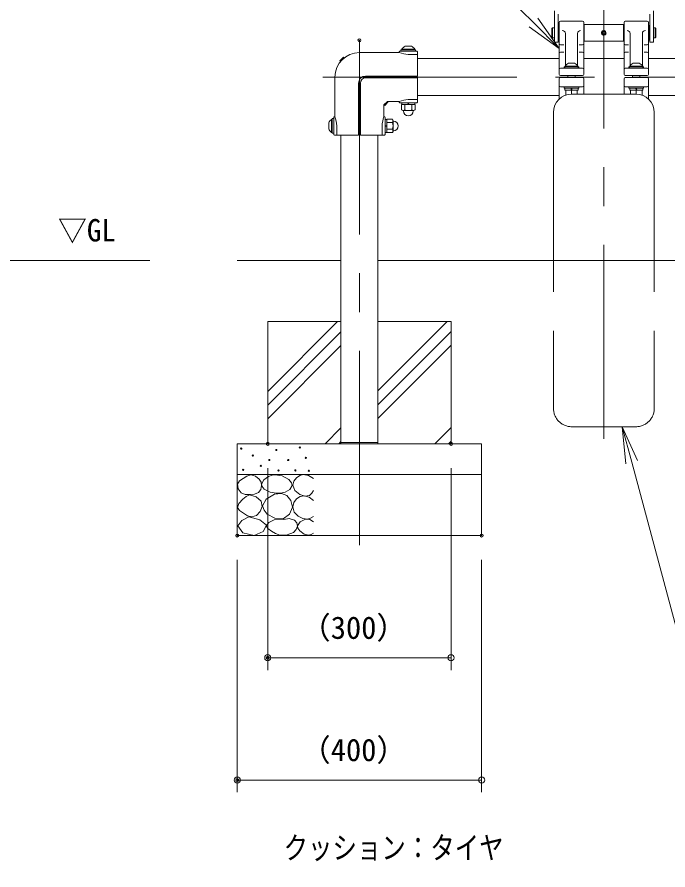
# Model space of a CAD drawing. Units: millimetres at full size, sheet at 1:10; details may follow other scales. Extents: x 5 to 8405, y -5 to 5945.
# Drawn here: x 4327 to 5392, y 1278 to 2673 of the extents above; entities that cross this region are included whole.
import ezdxf
from ezdxf.enums import TextEntityAlignment as Align

# ---------------------------------------------------------------- set-up
doc = ezdxf.new("R2010")
doc.units = ezdxf.units.MM
doc.header["$LTSCALE"] = 10
doc.header["$PDMODE"] = 32
doc.header["$PDSIZE"] = 5
doc.linetypes.add('USER1', pattern=[19.05, 12.7, -6.35])
doc.linetypes.add('USER2', pattern=[50.8, 31.75, -6.35, 6.35, -6.35])
doc.layers.add('LY_5', color=7, linetype='Continuous', lineweight=0)
doc.layers.add('LY_6', color=7, linetype='Continuous', lineweight=0)
doc.styles.add('ＭＳ ゴシック', font='')
doc.styles.get('ＭＳ ゴシック').set_extended_font_data('MS Gothic')

# ---------------------------------------------------------------- blocks, each defined once
blk = doc.blocks.new('-002-MS_3')
at = {"color": 7, "linetype": 'Continuous', "lineweight": 0}
for p, q in [((22.45, 99.4), (15.99, 96.86)), ((29.91, 96.94), (22.45, 99.4)), ((56.97, 98.88), (51.33, 96.79)), ((61.87, 99.49), (56.97, 98.88)), ((73.64, 97.86), (61.87, 99.49)), ((84.31, 91.65), (73.64, 97.86)), ((102.27, 97.95), (97.12, 94.25)), ((107.89, 99.64), (102.27, 97.95)), ((116.57, 98.15), (107.89, 99.64)), ((125, 93.3), (116.57, 98.15)), ((3.92, 89.34), (0.27, 83.88)), ((0.27, 83.88), (1.28, 76.29)), ((9.77, 93.38), (3.92, 89.34)), ((15.99, 96.86), (9.77, 93.38)), ((36.07, 92.11), (29.91, 96.94)), ((39.03, 87.18), (36.07, 92.11)), ((39.88, 81.98), (39.03, 87.18)), ((43.36, 91), (39.71, 84.09)), ((39.71, 84.09), (40.58, 80.12)), ((51.33, 96.79), (43.36, 91)), ((89.01, 86.31), (84.31, 91.65)), ((89.98, 81.65), (89.01, 86.31)), ((92.65, 88.94), (90.78, 82.21)), ((97.12, 94.25), (92.65, 88.94)), ((1.28, 76.29), (6.29, 69.94)), ((6.29, 69.94), (13.15, 67.35)), ((28.48, 67.69), (34.81, 70.25)), ((34.81, 70.25), (38.56, 75.54)), ((38.56, 75.54), (39.88, 81.98)), ((40.58, 80.12), (44.3, 75.71)), ((44.3, 75.71), (53.79, 70.93)), ((53.79, 70.93), (63.76, 69.49)), ((71.12, 69.32), (78.63, 70.84)), ((78.63, 70.84), (86.23, 75.46)), ((86.23, 75.46), (89.98, 81.65)), ((90.78, 82.21), (94.45, 73.44)), ((94.45, 73.44), (102.5, 67)), ((122.08, 69.11), (125, 73.65)), ((9.14, 59.48), (2.69, 52.66)), ((14.58, 63.66), (9.14, 59.48)), ((13.15, 67.35), (20.86, 67.08)), ((19.91, 66.45), (14.58, 63.66)), ((31.08, 63.24), (19.91, 66.45)), ((20.86, 67.08), (28.48, 67.69)), ((39.24, 55.99), (31.08, 63.24)), ((40.76, 47.48), (39.24, 55.99)), ((47.31, 59.54), (41.33, 48.68)), ((61.06, 67.6), (47.31, 59.54)), ((72.24, 68.87), (61.06, 67.6)), ((63.76, 69.49), (71.12, 69.32)), ((81.06, 65.44), (72.24, 68.87)), ((87.97, 57.29), (81.06, 65.44)), ((90.25, 46.52), (87.97, 57.29)), ((96.8, 60.03), (92.41, 54.25)), ((102.77, 63.87), (96.8, 60.03)), ((102.5, 67), (110.8, 64.62)), ((109.47, 65.1), (102.77, 63.87)), ((117.54, 62.64), (109.47, 65.1)), ((110.8, 64.62), (118.03, 65.73)), ((124.68, 57.18), (117.54, 62.64)), ((118.03, 65.73), (122.08, 69.11)), ((2.69, 52.66), (0.27, 45.85)), ((0.27, 45.85), (3.9, 41.03)), ((37.66, 39.2), (40.76, 47.48)), ((41.33, 48.68), (43.97, 41.48)), ((85.4, 34.78), (90.25, 46.52)), ((92.41, 54.25), (90.78, 47.04)), ((90.78, 47.04), (93.44, 38.43)), ((3.9, 41.03), (10.41, 36.67)), ((19.09, 30.52), (7.78, 24.5)), ((10.41, 36.67), (17.05, 32.38)), ((17.05, 32.38), (23.72, 30.33)), ((36.88, 25.89), (19.09, 30.52)), ((23.72, 30.33), (31.36, 32.78)), ((31.36, 32.78), (37.66, 39.2)), ((43.97, 41.48), (49.17, 35.16)), ((49.17, 35.16), (61.76, 28.31)), ((61.76, 28.31), (75.12, 27.32)), ((75.12, 27.32), (85.4, 34.78)), ((93.44, 38.43), (99.65, 31.51)), ((99.65, 31.51), (107.29, 27.64)), ((114.86, 26.76), (120.01, 28.2)), ((120.01, 28.2), (124.68, 30.88)), ((7.78, 24.5), (0.96, 15.68)), ((0.96, 15.68), (9.45, 4.41)), ((47.66, 16.78), (36.88, 25.89)), ((42.24, 6.41), (47.66, 16.78)), ((51.59, 21.5), (47.28, 16.1)), ((47.28, 16.1), (49.96, 11.42)), ((60.52, 25.56), (51.59, 21.5)), ((68.66, 27), (60.52, 25.56)), ((76.2, 26.37), (68.66, 27)), ((85.1, 27.83), (76.2, 26.37)), ((93.5, 25.29), (85.1, 27.83)), ((97.57, 20.71), (93.5, 25.29)), ((96.58, 9.83), (98.63, 15.56)), ((98.63, 15.56), (97.57, 20.71)), ((102.98, 22.43), (98.7, 15.67)), ((98.7, 15.67), (99.31, 12)), ((111.69, 26.76), (102.98, 22.43)), ((107.29, 27.64), (114.86, 26.76)), ((118.98, 25.96), (111.69, 26.76)), ((125, 22.64), (118.98, 25.96)), ((9.45, 4.41), (27.89, 0.3)), ((27.89, 0.3), (42.24, 6.41)), ((49.96, 11.42), (55.93, 6.91)), ((55.93, 6.91), (62.4, 3.07)), ((62.4, 3.07), (69.71, 0.69)), ((69.71, 0.69), (81.56, 0.93)), ((81.56, 0.93), (91.88, 5.02)), ((91.88, 5.02), (96.58, 9.83)), ((99.31, 12), (102.19, 7.75)), ((102.19, 7.75), (109.35, 2.28)), ((109.35, 2.28), (116.76, 0.46)), ((116.76, 0.46), (121.06, 1.51)), ((121.06, 1.51), (125, 3.63))]:
    blk.add_line(p, q, dxfattribs=at)
for centre in [(6.61, 142.18), (63.96, 139.96), (102.42, 144.09), (25.62, 130.77), (112.42, 127.06), (38.61, 113.98), (52.55, 123.48), (83.5, 123.55), (9.77, 107.32), (67.44, 106.37), (95.12, 106.52), (117.28, 105.98)]:
    blk.add_circle(centre, 1, dxfattribs=at)
blk = doc.blocks.new('-016-_DOTBLANK')
at = {"color": 7, "linetype": 'Continuous', "lineweight": 0}
blk.add_line((-0.5, 0), (-1, 0), dxfattribs=at)
blk.add_circle((0, 0), 0.5, dxfattribs=at)
blk = doc.blocks.new('-003-_U3')
at = {"color": 7, "linetype": 'Continuous', "lineweight": 0}
for p, q in [((-1, 0.1667), (0, 0)), ((0, 0), (-1, 0)), ((-1, -0.1667), (0, 0))]:
    blk.add_line(p, q, dxfattribs=at)

msp = doc.modelspace()

# ---------------------------------------------------------------- linework, layer by layer
at = {"layer": 'LY_5', "linetype": 'USER2'}
for p, q in [((5287, 1983.21), (5287, 3020.96)), ((4887, 2635.21), (4887, 1805.21)), ((4827, 2575.21), (5747, 2575.21))]:
    msp.add_line(p, q, dxfattribs=at)
at = {"layer": 'LY_5'}
for p, q in [((5206, 2632.46), (5206, 2683.48)), ((5368, 2683.48), (5368, 2632.46)), ((5212, 2678.06), (5212, 2632.46)), ((5252, 2666.46), (5216, 2666.46)), ((5358, 2666.46), (5322, 2666.46)), ((5362, 2632.46), (5362, 2678.06)), ((5202, 2654.46), (5203, 2655.46)), ((5202, 2654.46), (5202, 2640.46)), ((5203, 2655.46), (5203, 2639.46)), ((5203, 2655.46), (5206, 2655.46)), ((5212, 2655.46), (5212.95, 2655.46)), ((5213, 2659.46), (5213, 2635.46)), ((5213, 2659.46), (5214, 2659.46)), ((5214, 2579.46), (5214, 2664.46)), ((5214, 2659.46), (5214, 2635.46)), ((5254, 2579.46), (5254, 2664.46)), ((5254, 2659.46), (5254, 2635.46)), ((5255, 2659.46), (5254, 2659.46)), ((5255, 2660.56), (5255.5, 2661.06)), ((5255, 2660.56), (5255, 2634.36)), ((5255, 2659.46), (5255, 2635.46)), ((5255.5, 2661.06), (5318.5, 2661.06)), ((5318.5, 2661.06), (5319, 2660.56)), ((5319, 2634.36), (5319, 2660.56)), ((5319, 2659.46), (5319, 2635.46)), ((5319, 2659.46), (5320, 2659.46)), ((5320, 2579.46), (5320, 2664.46)), ((5320, 2659.46), (5320, 2635.46)), ((5360, 2579.46), (5360, 2664.46)), ((5360, 2659.46), (5360, 2635.46)), ((5361, 2659.46), (5360, 2659.46)), ((5361, 2659.46), (5361, 2635.46)), ((5361, 2655.46), (5362, 2655.46)), ((5368, 2655.46), (5371, 2655.46)), ((5371, 2655.46), (5372, 2654.46)), ((5371, 2655.46), (5371, 2639.46)), ((5372, 2654.46), (5372, 2640.46)), ((5202, 2640.46), (5203, 2639.46)), ((5203, 2639.46), (5206, 2639.46)), ((5212, 2639.46), (5212.95, 2639.46)), ((5224, 2594.46), (5224, 2646.37)), ((5244, 2594.46), (5244, 2646.37)), ((5285.85, 2649.46), (5284.69, 2647.46)), ((5284.69, 2647.46), (5285.85, 2645.46)), ((5288.15, 2649.46), (5285.85, 2649.46)), ((5285.85, 2645.46), (5288.15, 2645.46)), ((5289.31, 2647.46), (5288.15, 2649.46)), ((5288.15, 2645.46), (5289.31, 2647.46)), ((5330, 2594.46), (5330, 2646.37)), ((5350, 2594.46), (5350, 2646.37)), ((5361, 2639.46), (5362, 2639.46)), ((5368, 2639.46), (5371, 2639.46)), ((5371, 2639.46), (5372, 2640.46)), ((4962, 2625.51), (4972, 2625.51)), ((5212, 2632.46), (5206, 2632.46)), ((5213, 2635.46), (5214, 2635.46)), ((5216, 2627.99), (5221.24, 2627.99)), ((5252, 2627.99), (5246.76, 2627.99)), ((5255, 2635.46), (5254, 2635.46)), ((5255, 2634.36), (5255.5, 2633.86)), ((5255.5, 2633.86), (5318.5, 2633.86)), ((5319, 2634.36), (5318.5, 2633.86)), ((5319, 2635.46), (5320, 2635.46)), ((5322, 2627.99), (5327.24, 2627.99)), ((5358, 2627.99), (5352.76, 2627.99)), ((5361, 2635.46), (5360, 2635.46)), ((5368, 2632.46), (5362, 2632.46)), ((4887, 2615.21), (4952, 2615.21)), ((4952, 2616.21), (4952, 2615.21)), ((4981, 2617.21), (4953, 2617.21)), ((4955, 2617.21), (4955, 2619.71)), ((4955, 2619.71), (4979, 2619.71)), ((4955, 2617.21), (4979, 2617.21)), ((4956.5, 2620.71), (4977.5, 2620.71)), ((4956.5, 2620.71), (4956.5, 2619.71)), ((4956.5, 2619.71), (4977.5, 2619.71)), ((4982, 2612.23), (4967, 2612.23)), ((4977.5, 2620.71), (4977.5, 2619.71)), ((4979, 2619.71), (4979, 2617.21)), ((4982, 2616.21), (4982, 2576.71)), ((5216, 2615.64), (5221.24, 2615.64)), ((5252, 2615.64), (5246.76, 2615.64)), ((5322, 2615.64), (5327.24, 2615.64)), ((5358, 2615.64), (5352.76, 2615.64)), ((4854.73, 2601.62), (4860.74, 2607.64)), ((4854.73, 2601.62), (4855.63, 2600.41)), ((4855.63, 2600.41), (4862, 2606.77)), ((4855.82, 2600.22), (4855.63, 2600.41)), ((4862, 2606.77), (4860.74, 2607.64)), ((4862.18, 2606.59), (4862, 2606.77)), ((5214, 2605.46), (4982, 2605.46)), ((5229, 2597.76), (5239, 2597.76)), ((5320, 2605.46), (5254, 2605.46)), ((5335, 2597.76), (5345, 2597.76)), ((5592, 2605.46), (5360, 2605.46)), ((5252, 2589.46), (5216, 2589.46)), ((5222, 2589.46), (5222, 2591.96)), ((5222, 2591.96), (5246, 2591.96)), ((5222, 2589.46), (5246, 2589.46)), ((5223.5, 2592.96), (5244.5, 2592.96)), ((5223.5, 2592.96), (5223.5, 2591.96)), ((5223.5, 2591.96), (5244.5, 2591.96)), ((5244.5, 2592.96), (5244.5, 2591.96)), ((5246, 2591.96), (5246, 2589.46)), ((5358, 2589.46), (5322, 2589.46)), ((5328, 2589.46), (5328, 2591.96)), ((5328, 2591.96), (5352, 2591.96)), ((5328, 2589.46), (5352, 2589.46)), ((5329.5, 2592.96), (5350.5, 2592.96)), ((5329.5, 2592.96), (5329.5, 2591.96)), ((5329.5, 2591.96), (5350.5, 2591.96)), ((5350.5, 2592.96), (5350.5, 2591.96)), ((5352, 2591.96), (5352, 2589.46)), ((4847, 2575.21), (4847, 2510.21)), ((4897, 2576.71), (4982, 2576.71)), ((4897, 2573.71), (4982, 2573.71)), ((4982, 2573.71), (4982, 2534.21)), ((5214, 2539.11), (5214, 2572.21)), ((5252, 2577.46), (5216, 2577.46)), ((5252, 2574.21), (5216, 2574.21)), ((5228, 2577.46), (5228, 2574.21)), ((5240, 2577.46), (5240, 2574.21)), ((5254, 2547.21), (5254, 2572.21)), ((5320, 2547.21), (5320, 2572.21)), ((5358, 2577.46), (5322, 2577.46)), ((5358, 2574.21), (5322, 2574.21)), ((5334, 2577.46), (5334, 2574.21)), ((5346, 2577.46), (5346, 2574.21)), ((5360, 2539.11), (5360, 2572.21)), ((4885.5, 2565.21), (4885.5, 2480.21)), ((4888.5, 2565.21), (4888.5, 2480.21)), ((5252, 2559.21), (5216, 2559.21)), ((5222, 2556.71), (5222, 2559.21)), ((5222, 2559.21), (5246, 2559.21)), ((5222, 2556.71), (5246, 2556.71)), ((5223.25, 2556.71), (5223.25, 2553.71)), ((5223.25, 2556.71), (5244.75, 2556.71)), ((5223.25, 2553.71), (5244.75, 2553.71)), ((5224.5, 2553.71), (5243.5, 2553.71)), ((5224.5, 2553.71), (5224.5, 2545.49)), ((5233.83, 2553.71), (5233.03, 2556.71)), ((5234, 2553.71), (5234, 2547.2)), ((5234.97, 2553.71), (5234.17, 2556.71)), ((5243.5, 2553.71), (5243.5, 2547.21)), ((5244.75, 2556.71), (5244.75, 2553.71)), ((5246, 2559.21), (5246, 2556.71)), ((5358, 2559.21), (5322, 2559.21)), ((5328, 2556.71), (5328, 2559.21)), ((5328, 2559.21), (5352, 2559.21)), ((5328, 2556.71), (5352, 2556.71)), ((5329.25, 2556.71), (5329.25, 2553.71)), ((5329.25, 2556.71), (5350.75, 2556.71)), ((5329.25, 2553.71), (5350.75, 2553.71)), ((5330.5, 2553.71), (5349.5, 2553.71)), ((5330.5, 2553.71), (5330.5, 2547.21)), ((5339.83, 2553.71), (5339.03, 2556.71)), ((5340, 2553.71), (5340, 2547.2)), ((5340.97, 2553.71), (5340.17, 2556.71)), ((5349.5, 2553.71), (5349.5, 2545.49)), ((5350.75, 2556.71), (5350.75, 2553.71)), ((5352, 2559.21), (5352, 2556.71)), ((5214, 2544.96), (4982, 2544.96)), ((5234.5, 2547.21), (5339.5, 2547.21)), ((5592, 2544.96), (5360, 2544.96)), ((4927, 2529.21), (4927, 2510.21)), ((4927.01, 2529.54), (4928.28, 2528.69)), ((4927.14, 2529.45), (4932.75, 2535.07)), ((4928.28, 2528.69), (4933.51, 2533.92)), ((4932.67, 2535.2), (4933.51, 2533.92)), ((4933, 2535.21), (4952, 2535.21)), ((4952, 2534.21), (4952, 2535.21)), ((4981, 2533.21), (4953, 2533.21)), ((4956.03, 2530.21), (4956.03, 2521.34)), ((4956.03, 2530.21), (4977.97, 2530.21)), ((4956.25, 2533.21), (4956.25, 2530.21)), ((4977.75, 2533.21), (4956.25, 2533.21)), ((4977.75, 2530.21), (4956.25, 2530.21)), ((4961.52, 2530.21), (4961.52, 2521.34)), ((4966.03, 2530.21), (4966.83, 2533.21)), ((4982, 2538.19), (4967, 2538.19)), ((4967.17, 2530.21), (4967.97, 2533.21)), ((4972.48, 2530.21), (4972.48, 2521.34)), ((4977.75, 2533.21), (4977.75, 2530.21)), ((4977.97, 2530.21), (4977.97, 2521.34)), ((4956.03, 2521.34), (4958, 2520.21)), ((4958, 2520.21), (4976, 2520.21)), ((4959, 2519.71), (4959, 2520.21)), ((4975, 2519.71), (4975, 2520.21)), ((4977.97, 2521.34), (4976, 2520.21)), ((5204.5, 2275.21), (5204.5, 2517.21)), ((5369.5, 2275.21), (5369.5, 2517.21)), ((4836.7, 2490.21), (4836.7, 2500.21)), ((4841.5, 2484.71), (4841.5, 2505.71)), ((4841.5, 2505.71), (4842.5, 2505.71)), ((4842.5, 2507.21), (4845, 2507.21)), ((4842.5, 2483.21), (4842.5, 2507.21)), ((4842.5, 2484.71), (4842.5, 2505.71)), ((4845, 2509.21), (4845, 2481.21)), ((4845, 2483.21), (4845, 2507.21)), ((4846, 2510.21), (4847, 2510.21)), ((4928, 2510.21), (4927, 2510.21)), ((4929, 2509.21), (4929, 2481.21)), ((4929, 2505.96), (4932, 2505.96)), ((4929, 2505.96), (4929, 2484.46)), ((4932, 2506.18), (4940.86, 2506.18)), ((4932, 2484.24), (4932, 2506.18)), ((4932, 2505.96), (4932, 2484.46)), ((4932, 2500.69), (4940.86, 2500.69)), ((4940.86, 2506.18), (4942, 2504.21)), ((4942, 2486.21), (4942, 2504.21)), ((4942.5, 2503.21), (4942, 2503.21)), ((4841.5, 2484.71), (4842.5, 2484.71)), ((4845, 2483.21), (4842.5, 2483.21)), ((4849.98, 2495.21), (4849.98, 2480.21)), ((4924.02, 2495.21), (4924.02, 2480.21)), ((4932, 2495.37), (4929, 2496.18)), ((4932, 2494.24), (4929, 2495.04)), ((4929, 2484.46), (4932, 2484.46)), ((4932, 2489.72), (4940.86, 2489.72)), ((4932, 2484.24), (4940.86, 2484.24)), ((4940.86, 2484.24), (4942, 2486.21)), ((4942.5, 2487.21), (4942, 2487.21)), ((4846, 2480.21), (4885.5, 2480.21)), ((4856.75, 1975.21), (4856.75, 2480.21)), ((4888.5, 2480.21), (4928, 2480.21)), ((4917.25, 1975.21), (4917.25, 2480.21)), ((2817.25, 2275.21), (4544, 2275.21)), ((4687, 2275.21), (4856.75, 2275.21)), ((4917.25, 2275.21), (5656.75, 2275.21)), ((4856.75, 2175.21), (4737, 2175.21)), ((4737, 2175.21), (4737, 1975.21)), ((4737, 2061.05), (4851.16, 2175.21)), ((5037, 2175.21), (4917.25, 2175.21)), ((5037, 1975.21), (5037, 2175.21)), ((4737, 2038.6), (4856.75, 2158.35)), ((4737, 2016.15), (4856.75, 2135.9)), ((4830.76, 1975.21), (4856.75, 2001.2)), ((4687, 1975.21), (4687, 1825.21)), ((5087, 1975.21), (4687, 1975.21)), ((4853.21, 1975.21), (4856.75, 1978.75)), ((4856.75, 1977.21), (4917.25, 1977.21)), ((4856.75, 1975.21), (4917.25, 1975.21)), ((5087, 1825.21), (5087, 1975.21)), ((4687, 1925.21), (5087, 1925.21)), ((4687, 1825.21), (5087, 1825.21))]:
    msp.add_line(p, q, dxfattribs=at)
at = {"layer": 'LY_5', "linetype": 'USER1'}
for p, q in [((5204.5, 2033.21), (5204.5, 2275.21)), ((5369.5, 2033.21), (5369.5, 2275.21)), ((5234.5, 2003.21), (5339.5, 2003.21))]:
    msp.add_line(p, q, dxfattribs=at)
at = {"layer": 'LY_5'}
msp.add_circle((5287, 2647.46), 3.4, dxfattribs=at)
for centre, radius, start, end in [((5216, 2664.46), 2, 90, 180), ((5252, 2664.46), 2, 0, 90), ((5322, 2664.46), 2, 90, 180), ((5358, 2664.46), 2, 0, 90), ((5219, 2646.37), 5, 0, 90), ((5249, 2646.37), 5, 90, 180), ((5287, 2647.46), 4, 75.52249, 345.52249), ((5325, 2646.37), 5, 0, 90), ((5355, 2646.37), 5, 90, 180), ((4967, 2614.23), 12.34, 113.90552, 148.31866), ((4967, 2614.23), 12.34, 31.68134, 66.09448), ((5216, 2629.99), 2, 180, 270), ((5216, 2629.99), 2, 180, 270), ((5252, 2629.99), 2, 270, 0), ((5252, 2629.99), 2, 270, 0), ((5322, 2629.99), 2, 180, 270), ((5322, 2629.99), 2, 180, 270), ((5358, 2629.99), 2, 270, 0), ((5358, 2629.99), 2, 270, 0), ((4887, 2575.21), 40, 90, 180), ((4953, 2616.21), 1, 90, 180), ((4969.09, 2662.01), 49.82, 249.9379, 267.59421), ((4981, 2616.21), 1, 0, 90), ((5216, 2613.64), 2, 90, 180), ((5216, 2613.64), 2, 90, 180), ((5252, 2613.64), 2, 0, 90), ((5252, 2613.64), 2, 0, 90), ((5322, 2613.64), 2, 90, 180), ((5322, 2613.64), 2, 90, 180), ((5358, 2613.64), 2, 0, 90), ((5358, 2613.64), 2, 0, 90), ((5234, 2586.48), 12.34, 113.90552, 148.31866), ((5234, 2586.48), 12.34, 31.68134, 66.09448), ((5340, 2586.48), 12.34, 113.90552, 148.31866), ((5340, 2586.48), 12.34, 31.68134, 66.09448), ((5216, 2587.46), 2, 90, 180), ((5219, 2594.46), 5, 270, 0), ((5249, 2594.46), 5, 180, 270), ((5252, 2587.46), 2, 0, 90), ((5322, 2587.46), 2, 90, 180), ((5325, 2594.46), 5, 270, 0), ((5355, 2594.46), 5, 180, 270), ((5358, 2587.46), 2, 0, 90), ((4897, 2565.21), 11.5, 90, 180), ((4897, 2565.21), 8.5, 90, 180), ((5216, 2579.46), 2, 180, 270), ((5216, 2572.21), 2, 90, 180), ((5252, 2579.46), 2, 270, 0), ((5252, 2572.21), 2, 0, 90), ((5322, 2579.46), 2, 180, 270), ((5322, 2572.21), 2, 90, 180), ((5358, 2579.46), 2, 270, 0), ((5358, 2572.21), 2, 0, 90), ((5216, 2561.21), 2, 180, 270), ((5252, 2561.21), 2, 270, 0), ((5322, 2561.21), 2, 180, 270), ((5358, 2561.21), 2, 270, 0), ((5234.5, 2517.21), 30, 90, 180), ((5339.5, 2517.21), 30, 0, 90), ((4933, 2529.21), 6, 176.81032, 180), ((4933, 2529.21), 6, 90, 93.18968), ((4969.09, 2488.41), 49.82, 92.40579, 110.0621), ((4953, 2534.21), 1, 180, 270), ((4981, 2534.21), 1, 270, 0), ((4958.77, 2526.09), 5.49, 240.00001, 299.99999), ((4967, 2519.71), 8, 180, 0), ((4967, 2534), 13.8, 246.57346, 293.42654), ((4975.23, 2526.09), 5.49, 240.00001, 299.99999), ((4847.98, 2495.21), 12.34, 121.68134, 156.09448), ((4846, 2509.21), 1, 90, 180), ((4786, 2490.29), 64.17, 4.39038, 18.07739), ((4988, 2490.29), 64.17, 161.92261, 175.60962), ((4928, 2509.21), 1, 0, 90), ((4936.11, 2503.43), 5.49, 330.00001, 29.99999), ((4928.2, 2495.21), 13.8, 336.57346, 23.42654), ((4942.5, 2495.21), 8, 270, 90), ((4847.98, 2495.21), 12.34, 203.90552, 238.31866), ((4936.11, 2486.98), 5.49, 330.00001, 29.99999), ((4846, 2481.21), 1, 180, 270), ((4928, 2481.21), 1, 270, 0)]:
    msp.add_arc(centre, radius, start, end, dxfattribs=at)
at = {"layer": 'LY_5', "linetype": 'USER1'}
for centre, start, end in [((5234.5, 2033.21), 180, 270), ((5339.5, 2033.21), 270, 0)]:
    msp.add_arc(centre, 30, start, end, dxfattribs=at)
at = {"layer": 'LY_6'}
for p, q in [((5171.57, 2664.24), (5019.26, 2816.56)), ((4917.25, 2061.7), (5030.76, 2175.21)), ((4917.25, 2039.25), (5037, 2159)), ((4917.25, 2016.8), (5037, 2136.55)), ((5010.37, 1975.21), (5037, 2001.84)), ((5032.82, 1975.21), (5037, 1979.39)), ((5332.53, 1945.25), (5552.26, 1125.21)), ((4737, 1935.21), (4737, 1605.21)), ((5037, 1935.21), (5037, 1605.21)), ((4687, 1785.21), (4687, 1405.21)), ((5087, 1785.21), (5087, 1405.21)), ((5037, 1625.21), (4737, 1625.21)), ((5087, 1425.21), (4687, 1425.21))]:
    msp.add_line(p, q, dxfattribs=at)
for p in [(4887, 2635.21), (4887, 2635.21), (4737, 1975.21), (5037, 1975.21), (4687, 1825.21), (5087, 1825.21), (4737, 1625.21), (4687, 1425.21)]:
    msp.add_point(p, dxfattribs=at)

# ---------------------------------------------------------------- block references
at = {"layer": 'LY_5'}
msp.add_blockref('-002-MS_3', (4687, 1825.21), dxfattribs=at)
at = {"layer": 'LY_6'}
for name, p, xscale, yscale, rotation in [('-003-_U3', (5214, 2621.82), 60, 60, 315), ('-003-_U3', (5317, 2003.21), 60, 60, 105), ('-016-_DOTBLANK', (4737, 1625.21), 10, 10, 180), ('-016-_DOTBLANK', (4687, 1425.21), 10, 10, 180)]:
    msp.add_blockref(name, p, dxfattribs=dict(at, xscale=xscale, yscale=yscale, rotation=rotation))
at = {"layer": 'LY_6', "xscale": 10, "yscale": 10}
for p in [(5037, 1625.21), (5087, 1425.21)]:
    msp.add_blockref('-016-_DOTBLANK', p, dxfattribs=at)

# ---------------------------------------------------------------- texts
at = {"layer": 'LY_6', "style": 'ＭＳ ゴシック'}
for s, width, p in [('▽GL', 0.95, (4393.5, 2295.21)), ('クッション：タイヤ', 0.8, (4762.84, 1285.21))]:
    msp.add_text(s, height=36.66, dxfattribs=dict(at, width=width)).set_placement(p, align=Align.BOTTOM_LEFT)
for s, p in [('（300）', (4790, 1645.21)), ('（400）', (4790, 1445.21))]:
    msp.add_text(s, height=36.66, dxfattribs=at).set_placement(p, align=Align.BOTTOM_LEFT)

doc.saveas('drawing.dxf')
